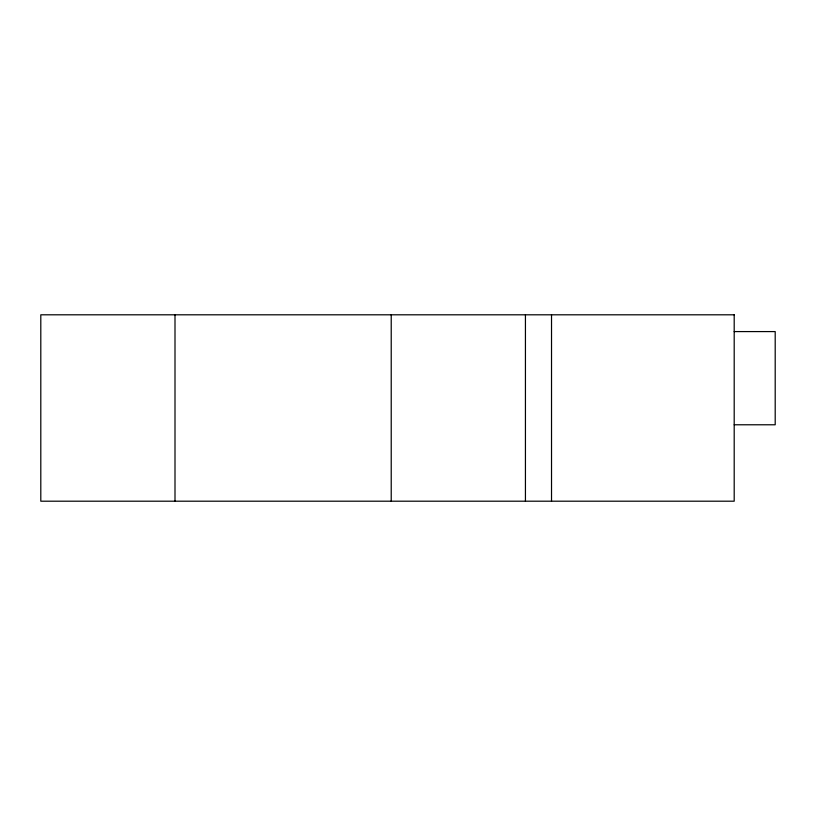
<?xml version="1.0" encoding="UTF-8"?>
<svg xmlns="http://www.w3.org/2000/svg" width="816" height="816" viewBox="0 0 816 816"><rect width="100%" height="100%" fill="white"/><g stroke="black" fill="none" stroke-linecap="round" stroke-linejoin="round"><path stroke-width="1.22" d="M734.196 331.582L775.2 331.582L775.2 424.779L734.196 424.779M551.524 314.803L551.524 501.197M525.433 314.803L525.433 501.197M391.221 314.803L391.221 501.197M175.001 314.803L175.001 501.197M734.196 314.803L40.8 314.803L40.8 501.197L734.196 501.197L734.196 314.803"/></g></svg>
